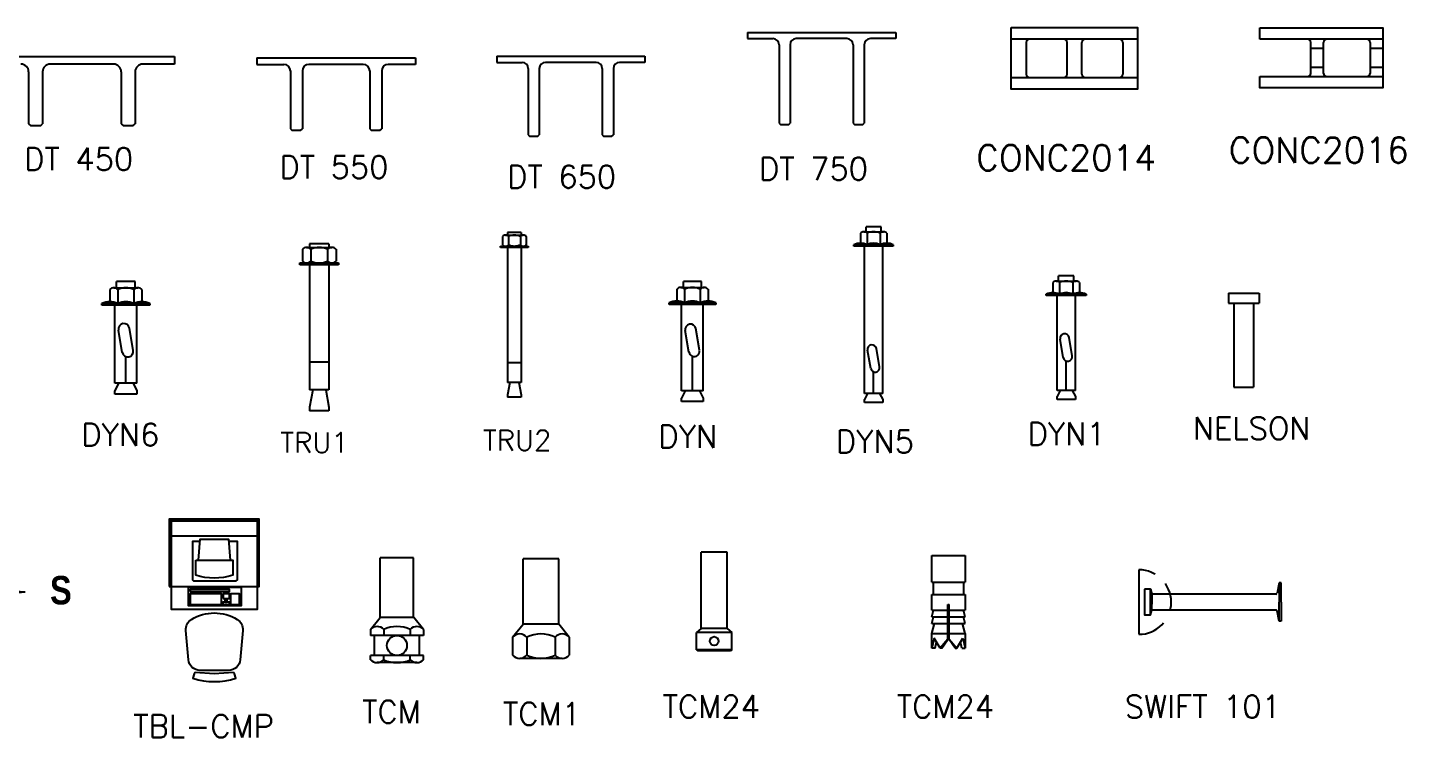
# Model space of a CAD drawing. Header units: inches. Extents: x -2548 to -2391, y 2200 to 2352.
# Drawn here: x -2452.93 to -2440.68, y 2339.19 to 2345.5 of the extents above; entities that cross this region are included whole.
import ezdxf

# ---------------------------------------------------------------- set-up
doc = ezdxf.new("R2010")
doc.units = ezdxf.units.IN
doc.header["$MEASUREMENT"] = 0
doc.linetypes.add('HIDDEN', pattern=[0.375, 0.25, -0.125])
for name, color, linetype in [('1', 7, 'Continuous'), ('19', 4, 'Continuous'), ('2', 2, 'Continuous'), ('FURNITURE', 15, 'Continuous'), ('TER', 7, 'Continuous')]:
    doc.layers.add(name, color=color, linetype=linetype)
doc.styles.add('ROMANS', font='romans', dxfattribs={"height": 0.1})
doc.styles.add('STYLE1', font='techb___.ttf')

# ---------------------------------------------------------------- blocks, each defined once
blk = doc.blocks.new('TRU1')
for p, q in [((-10.39, 9.71), (-10.39, 2.39)), ((-7.79, 10.85), (7.79, 10.85)), ((6, 13), (-6, 13)), ((-6, 13), (-6, 10.85)), ((-5.2, 9.71), (-5.2, 2.39)), ((5.2, 9.71), (5.2, 2.39)), ((6, 13), (6, 10.85)), ((10.39, 9.71), (10.39, 2.39)), ((-12, 0), (-12, 1.25)), ((-12, 1.25), (12, 1.25)), ((12, 0), (-12, 0)), ((-7.79, 1.25), (7.79, 1.25)), ((-6, 0), (-6, -77)), ((6, 0), (6, -77)), ((12, 1.25), (12, 0)), ((6, -60), (-6, -60)), ((6, -77), (-6, -77)), ((-6, -87.75), (-6, -90)), ((6, -90), (-6, -90)), ((6, -87.75), (6, -90))]:
    blk.add_line(p, q)
at = {"color": 7, "linetype": 'Continuous'}
for p, q in [((-4, -77), (-6, -87.75)), ((4, -77), (6, -87.75))]:
    blk.add_line(p, q, dxfattribs=at)
for centre, radius, start, end in [((-7.79, 7.32), 3.53, 42.66176, 137.33824), ((0, -1.58), 12.42, 65.27663, 114.72337), ((7.79, 7.32), 3.53, 42.66176, 137.33824), ((-7.79, 4.78), 3.53, 222.66176, 317.33824), ((0, 13.67), 12.42, 245.27663, 294.72337), ((7.79, 4.78), 3.53, 222.66176, 317.33824)]:
    blk.add_arc(centre, radius, start, end)
blk = doc.blocks.new('TRU2')
for p, q in [((6, 13), (-6, 13)), ((-6, 13), (-6, 10.8)), ((6, 13), (6, 10.8)), ((-12, 0), (-12, 1.2)), ((-12, 1.2), (12, 1.2)), ((12, 0), (-12, 0)), ((-10.4, 9.7), (-10.4, 2.4)), ((-7.8, 10.8), (7.8, 10.8)), ((-7.8, 1.2), (7.8, 1.2)), ((-6, 0), (-6, -117)), ((-5.2, 9.7), (-5.2, 2.4)), ((5.2, 9.7), (5.2, 2.4)), ((6, 0), (6, -117)), ((10.4, 9.7), (10.4, 2.4)), ((12, 1.2), (12, 0)), ((6, -100), (-6, -100)), ((6, -117), (-6, -117)), ((-6, -127.7), (-6, -130)), ((6, -130), (-6, -130)), ((6, -127.7), (6, -130))]:
    blk.add_line(p, q)
at = {"color": 7, "linetype": 'Continuous'}
for p, q in [((-4, -117), (-6, -127.7)), ((4, -117), (6, -127.7))]:
    blk.add_line(p, q, dxfattribs=at)
for centre, radius, start, end in [((-7.8, 7.3), 3.53, 42.6618, 137.3382), ((-7.8, 4.8), 3.53, 222.6618, 317.3382), ((0, -1.6), 12.4, 65.2766, 114.7234), ((0, 13.7), 12.4, 245.2766, 294.7234), ((7.8, 7.3), 3.53, 42.6618, 137.3382), ((7.8, 4.8), 3.53, 222.6618, 317.3382)]:
    blk.add_arc(centre, radius, start, end)
blk = doc.blocks.new('NORTH-4')
for points in [[(-56, 4683), (-243, 2890)], [(-56, 4683), (198, 2905)], [(-28, 2342), (-56, 4683)], [(-1229, 3514), (-567, 2577)], [(-28, 2342), (-1229, 3514)], [(-1229, 3514), (-244, 2884)], [(-28, 2342), (1145, 3542)], [(1145, 3542), (198, 2905)], [(1145, 3542), (506, 2590)], [(-567, 2577), (-28, 2342), (-33, 2750)], [(198, 2905), (-28, 2342), (-244, 2884)], [(-3687, 2298), (-567, 2577)], [(-3687, 2298), (-28, 2342)], [(-3687, 2298), (-562, 2093)], [(-28, 2342), (-1200, 1141)], [(-562, 2093), (-28, 2342)], [(-28, 2342), (-253, 1779)], [(506, 2590), (-28, 2342)], [(3632, 2385), (-28, 2342)], [(-28, 2342), (1173, 1169)], [(512, 2106), (-28, 2342)], [(-23, 1934), (-28, 2342)], [(188, 1799), (-28, 2342)], [(-28, 2342), (0, 0)], [(3632, 2385), (506, 2590)], [(3632, 2385), (512, 2106)], [(1173, 1169), (512, 2106)], [(-1200, 1141), (-562, 2093)], [(-1200, 1141), (-253, 1779)], [(0, 0), (-230, 1789)], [(0, 0), (211, 1784)], [(1173, 1169), (188, 1799)]]:
    blk.add_lwpolyline(points)
at = {"color": 1}
for radius, start, end in [(1090, 98.4081, 129.1795), (901, 101.5225, 125.1519), (1090, 52.1837, 81.9975), (901, 56.2113, 78.4767), (1090, 141.4474, 170.0808), (901, 144.9966, 169.6675), (901, 14.5528, 36.3666), (1090, 11.2824, 39.9158), (1090, 191.2824, 219.9158), (901, 191.6957, 216.3666), (901, 324.9966, 349.6675), (1090, 321.4474, 350.0808), (901, 236.2113, 259.8407), (901, 282.8865, 305.1519), (1090, 232.1837, 262.9551), (1090, 279.3657, 309.1795)]:
    blk.add_arc((-28, 2342), radius, start, end, dxfattribs=at)
at = {"color": 155}
for points in [[(-56, 4683), (-28, 2342), (198, 2905)], [(-1229, 3514), (-28, 2342), (-244, 2884)], [(1145, 3542), (-28, 2342), (506, 2590)], [(-28, 2342), (-567, 2577), (-3687, 2298)], [(-1200, 1141), (-28, 2342), (-562, 2093)], [(0, 0), (-28, 2342), (-230, 1789)], [(3632, 2385), (-28, 2342), (512, 2106)], [(1173, 1169), (-28, 2342), (211, 1784)]]:
    blk.add_solid(points, dxfattribs=at)
at = {"style": 'STYLE1'}
for s, p in [('E', (-431, 5501)), ('N', (-5395, 1722)), ('S', (4582, 1919)), ('W', (-538, -1718))]:
    blk.add_text(s, height=1080, rotation=0.6816, dxfattribs=at).set_placement(p)

msp = doc.modelspace()

# ---------------------------------------------------------------- linework, layer by layer
at = {"color": 2, "linetype": 'Continuous'}
for p, q in [((-2446.52581, 2345.45696), (-2446.52581, 2345.40208)), ((-2446.52581, 2345.45696), (-2445.20869, 2345.45696)), ((-2446.52581, 2345.40208), (-2446.3008, 2345.40208)), ((-2445.64224, 2345.40208), (-2446.09226, 2345.40208)), ((-2445.20869, 2345.40208), (-2445.4337, 2345.40208)), ((-2445.20869, 2345.45696), (-2445.20869, 2345.40208)), ((-2443.05707, 2345.39598), (-2444.18027, 2345.39598)), ((-2444.04779, 2345.36718), (-2444.04779, 2345.08494)), ((-2443.68491, 2345.08494), (-2443.68491, 2345.36718)), ((-2443.55243, 2345.08494), (-2443.55243, 2345.36718)), ((-2443.18955, 2345.36718), (-2443.18955, 2345.08494)), ((-2440.87782, 2345.39527), (-2441.96982, 2345.39527)), ((-2441.51622, 2345.09287), (-2441.51622, 2345.36727)), ((-2441.40422, 2345.09287), (-2441.40422, 2345.36727)), ((-2440.98982, 2345.36727), (-2440.98982, 2345.09287)), ((-2453.26929, 2345.24362), (-2451.62289, 2345.24362)), ((-2451.62289, 2345.24362), (-2451.62289, 2345.17502)), ((-2450.89075, 2345.23125), (-2449.47955, 2345.23125)), ((-2450.89075, 2345.23125), (-2450.89075, 2345.17245)), ((-2449.47955, 2345.23125), (-2449.47955, 2345.17245)), ((-2448.75671, 2345.24414), (-2448.75671, 2345.18926)), ((-2448.75671, 2345.24414), (-2447.43959, 2345.24414)), ((-2447.43959, 2345.24414), (-2447.43959, 2345.18926)), ((-2446.24592, 2345.3472), (-2446.24592, 2344.64913)), ((-2446.14714, 2345.3472), (-2446.14714, 2344.64913)), ((-2445.58736, 2345.3472), (-2445.58736, 2344.64913)), ((-2445.48858, 2345.3472), (-2445.48858, 2344.64913)), ((-2441.40422, 2345.31407), (-2441.51622, 2345.31407)), ((-2440.87782, 2345.31407), (-2440.98982, 2345.31407)), ((-2452.16483, 2345.17502), (-2452.72735, 2345.17502)), ((-2451.62289, 2345.17502), (-2451.90415, 2345.17502)), ((-2450.89075, 2345.17245), (-2450.64967, 2345.17245)), ((-2450.59087, 2345.11365), (-2450.59087, 2344.60091)), ((-2450.48503, 2345.11365), (-2450.48503, 2344.60091)), ((-2449.94407, 2345.17245), (-2450.42623, 2345.17245)), ((-2449.88527, 2345.11365), (-2449.88527, 2344.60091)), ((-2449.77943, 2345.11365), (-2449.77943, 2344.60091)), ((-2449.47955, 2345.17245), (-2449.72063, 2345.17245)), ((-2448.75671, 2345.18926), (-2448.5317, 2345.18926)), ((-2448.47682, 2345.13438), (-2448.47682, 2344.54606)), ((-2448.37804, 2345.13438), (-2448.37804, 2344.54606)), ((-2447.87314, 2345.18926), (-2448.32316, 2345.18926)), ((-2447.81826, 2345.13438), (-2447.81826, 2344.54606)), ((-2447.71948, 2345.13438), (-2447.71948, 2344.54606)), ((-2447.43959, 2345.18926), (-2447.6646, 2345.18926)), ((-2441.40422, 2345.14607), (-2441.51622, 2345.14607)), ((-2440.87782, 2345.14607), (-2440.98982, 2345.14607)), ((-2452.91943, 2345.10642), (-2452.91943, 2344.64543)), ((-2452.79595, 2345.10642), (-2452.79595, 2344.64543)), ((-2452.09623, 2345.10642), (-2452.09623, 2344.64543)), ((-2451.97275, 2345.10642), (-2451.97275, 2344.64543)), ((-2444.18027, 2345.05614), (-2443.05707, 2345.05614)), ((-2441.96982, 2345.06487), (-2440.87782, 2345.06487)), ((-2452.91943, 2344.64543), (-2452.90022, 2344.62622)), ((-2452.81516, 2344.62622), (-2452.90022, 2344.62622)), ((-2452.81516, 2344.62622), (-2452.79595, 2344.64543)), ((-2452.09623, 2344.64543), (-2452.07702, 2344.62622)), ((-2451.99196, 2344.62622), (-2452.07702, 2344.62622)), ((-2451.99196, 2344.62622), (-2451.97275, 2344.64543)), ((-2446.24592, 2344.64913), (-2446.23055, 2344.63376)), ((-2446.1625, 2344.63376), (-2446.23055, 2344.63376)), ((-2446.1625, 2344.63376), (-2446.14714, 2344.64913)), ((-2445.58736, 2344.64913), (-2445.57199, 2344.63376)), ((-2445.50394, 2344.63376), (-2445.57199, 2344.63376)), ((-2445.50394, 2344.63376), (-2445.48858, 2344.64913)), ((-2450.59087, 2344.60091), (-2450.5744, 2344.58445)), ((-2450.50149, 2344.58445), (-2450.5744, 2344.58445)), ((-2450.50149, 2344.58445), (-2450.48503, 2344.60091)), ((-2449.88527, 2344.60091), (-2449.8688, 2344.58445)), ((-2449.79589, 2344.58445), (-2449.8688, 2344.58445)), ((-2449.79589, 2344.58445), (-2449.77943, 2344.60091)), ((-2448.47682, 2344.54606), (-2448.46145, 2344.5307)), ((-2448.3934, 2344.5307), (-2448.46145, 2344.5307)), ((-2448.3934, 2344.5307), (-2448.37804, 2344.54606)), ((-2447.81826, 2344.54606), (-2447.80289, 2344.5307)), ((-2447.73484, 2344.5307), (-2447.80289, 2344.5307)), ((-2447.73484, 2344.5307), (-2447.71948, 2344.54606)), ((-2445.47212, 2343.68448), (-2445.47212, 2343.72932)), ((-2445.33772, 2343.68448), (-2445.33772, 2343.72932)), ((-2445.48556, 2342.24735), (-2445.48556, 2343.55775)), ((-2445.32428, 2342.24735), (-2445.32428, 2343.55775)), ((-2443.76038, 2343.24669), (-2443.76038, 2343.29207)), ((-2443.62435, 2343.24669), (-2443.62435, 2343.29207)), ((-2452.1372, 2343.18645), (-2452.1372, 2343.24137)), ((-2451.97256, 2343.18645), (-2451.97256, 2343.24137)), ((-2447.09619, 2343.18973), (-2447.09619, 2343.24311)), ((-2446.93619, 2343.18973), (-2446.93619, 2343.24311)), ((-2452.15366, 2342.33972), (-2452.15366, 2343.0312)), ((-2451.95609, 2342.33972), (-2451.95609, 2343.0312)), ((-2447.11219, 2342.27087), (-2447.11219, 2343.03887)), ((-2446.92019, 2342.27087), (-2446.92019, 2343.03887)), ((-2443.77399, 2342.27505), (-2443.77399, 2343.11843)), ((-2443.61075, 2342.27505), (-2443.61075, 2343.11843)), ((-2442.24905, 2343.13751), (-2442.24905, 2343.0497)), ((-2442.24905, 2343.13751), (-2441.97685, 2343.13751)), ((-2442.24905, 2343.0497), (-2441.97685, 2343.0497)), ((-2442.20076, 2343.0497), (-2442.20076, 2342.30333)), ((-2442.02514, 2343.0497), (-2442.02514, 2342.30333)), ((-2441.97685, 2343.13751), (-2441.97685, 2343.0497)), ((-2452.08635, 2342.61267), (-2452.12073, 2342.81068)), ((-2451.98902, 2342.62957), (-2452.02341, 2342.82758)), ((-2447.04677, 2342.61444), (-2447.08019, 2342.80687)), ((-2446.95219, 2342.63087), (-2446.9856, 2342.82329)), ((-2443.71837, 2342.56715), (-2443.74678, 2342.73075)), ((-2443.63796, 2342.58112), (-2443.66637, 2342.74471)), ((-2452.05488, 2342.33972), (-2452.05488, 2342.57482)), ((-2447.01619, 2342.27087), (-2447.01619, 2342.57765)), ((-2445.43061, 2342.47017), (-2445.45868, 2342.63181)), ((-2445.35116, 2342.48397), (-2445.37923, 2342.64561)), ((-2443.69237, 2342.27505), (-2443.69237, 2342.53588)), ((-2445.40492, 2342.24735), (-2445.40492, 2342.43927)), ((-2452.12073, 2342.33972), (-2452.15366, 2342.27218)), ((-2451.98902, 2342.33972), (-2451.95609, 2342.27218)), ((-2442.20076, 2342.30333), (-2442.02514, 2342.30333)), ((-2452.15366, 2342.24093), (-2452.15366, 2342.27218)), ((-2451.95609, 2342.27218), (-2451.95609, 2342.24093)), ((-2447.08019, 2342.27087), (-2447.11219, 2342.20524)), ((-2447.11219, 2342.17487), (-2447.11219, 2342.20524)), ((-2446.95219, 2342.27087), (-2446.92019, 2342.20524)), ((-2446.92019, 2342.20524), (-2446.92019, 2342.17487)), ((-2445.45868, 2342.24735), (-2445.48556, 2342.19222)), ((-2445.48556, 2342.16671), (-2445.48556, 2342.19222)), ((-2445.35116, 2342.24735), (-2445.32428, 2342.19222)), ((-2445.32428, 2342.19222), (-2445.32428, 2342.16671)), ((-2443.74678, 2342.27505), (-2443.77399, 2342.21926)), ((-2443.77399, 2342.19344), (-2443.77399, 2342.21926)), ((-2443.63796, 2342.27505), (-2443.61075, 2342.21926)), ((-2443.61075, 2342.21926), (-2443.61075, 2342.19344)), ((-2446.93986, 2340.15861), (-2446.93986, 2340.83644)), ((-2446.70595, 2340.15861), (-2446.70595, 2340.83644)), ((-2449.79175, 2340.25689), (-2449.79175, 2340.78609)), ((-2449.4954, 2340.25689), (-2449.4954, 2340.78609)), ((-2448.52151, 2340.19607), (-2448.52151, 2340.77861)), ((-2448.2047, 2340.19607), (-2448.2047, 2340.77861)), ((-2443.04526, 2340.67977), (-2443.04526, 2340.10629)), ((-2442.94322, 2340.50722), (-2442.93126, 2340.4635)), ((-2442.93126, 2340.4635), (-2442.93126, 2340.37359)), ((-2441.8285, 2340.4635), (-2442.93126, 2340.4635)), ((-2441.79704, 2340.56314), (-2441.81527, 2340.47114)), ((-2441.78167, 2340.56314), (-2441.79704, 2340.56314)), ((-2441.79704, 2340.56314), (-2441.79704, 2340.39303)), ((-2441.78167, 2340.39303), (-2441.78167, 2340.56314)), ((-2442.93126, 2340.32255), (-2442.93126, 2340.37359)), ((-2441.79704, 2340.22291), (-2441.79704, 2340.39303)), ((-2441.78167, 2340.39303), (-2441.78167, 2340.22291)), ((-2449.87927, 2340.15004), (-2449.79285, 2340.25689)), ((-2449.40788, 2340.15004), (-2449.4943, 2340.25689)), ((-2442.94322, 2340.27883), (-2442.93126, 2340.32255)), ((-2441.8285, 2340.32255), (-2442.93126, 2340.32255)), ((-2441.79704, 2340.22291), (-2441.81527, 2340.31491)), ((-2441.78167, 2340.22291), (-2441.79704, 2340.22291)), ((-2449.84467, 2339.9182), (-2449.84467, 2340.09601)), ((-2449.44248, 2339.9182), (-2449.44248, 2340.09601)), ((-2448.61508, 2340.08185), (-2448.52269, 2340.19607)), ((-2448.11114, 2340.08185), (-2448.20353, 2340.19607)), ((-2446.93986, 2340.15861), (-2446.97919, 2340.12349)), ((-2446.97919, 2339.96895), (-2446.97919, 2340.12349)), ((-2446.70595, 2340.15861), (-2446.66662, 2340.12349)), ((-2446.66662, 2339.96895), (-2446.66662, 2340.12349)), ((-2446.97919, 2339.96895), (-2446.96866, 2339.95842)), ((-2446.66662, 2339.96895), (-2446.67715, 2339.95842))]:
    msp.add_line(p, q, dxfattribs=at)
at = {"color": 2}
for p, q in [((-2445.52131, 2343.67172), (-2445.52131, 2343.58247)), ((-2445.49221, 2343.68448), (-2445.31762, 2343.68448)), ((-2445.33772, 2343.72932), (-2445.47212, 2343.72932)), ((-2445.46312, 2343.67172), (-2445.46312, 2343.56971)), ((-2445.34672, 2343.67172), (-2445.34672, 2343.56971)), ((-2445.28853, 2343.67172), (-2445.28853, 2343.58247)), ((-2445.57951, 2343.55775), (-2445.57951, 2343.56971)), ((-2445.57951, 2343.56971), (-2445.23033, 2343.56971)), ((-2445.23033, 2343.55775), (-2445.57951, 2343.55775)), ((-2445.52131, 2343.56971), (-2445.24835, 2343.56971)), ((-2445.23033, 2343.56971), (-2445.23033, 2343.55775)), ((-2443.62435, 2343.29207), (-2443.76038, 2343.29207)), ((-2452.19746, 2343.17082), (-2452.19746, 2343.06148)), ((-2452.16181, 2343.18645), (-2451.94794, 2343.18645)), ((-2451.97256, 2343.24137), (-2452.1372, 2343.24137)), ((-2452.12617, 2343.17082), (-2452.12617, 2343.04585)), ((-2451.98359, 2343.17082), (-2451.98359, 2343.04585)), ((-2451.91229, 2343.17082), (-2451.91229, 2343.06148)), ((-2447.15475, 2343.17455), (-2447.15475, 2343.06829)), ((-2447.12011, 2343.18973), (-2446.91226, 2343.18973)), ((-2446.93619, 2343.24311), (-2447.09619, 2343.24311)), ((-2447.08547, 2343.17455), (-2447.08547, 2343.0531)), ((-2446.9469, 2343.17455), (-2446.9469, 2343.0531)), ((-2446.87762, 2343.17455), (-2446.87762, 2343.06829)), ((-2443.81017, 2343.23378), (-2443.81017, 2343.14345)), ((-2443.78072, 2343.24669), (-2443.60402, 2343.24669)), ((-2443.75127, 2343.23378), (-2443.75127, 2343.13053)), ((-2443.63347, 2343.23378), (-2443.63347, 2343.13053)), ((-2443.57456, 2343.23378), (-2443.57456, 2343.14344)), ((-2452.26875, 2343.04585), (-2451.841, 2343.04585)), ((-2452.26875, 2343.0312), (-2452.26875, 2343.04585)), ((-2451.841, 2343.0312), (-2452.26875, 2343.0312)), ((-2452.19746, 2343.04585), (-2451.86308, 2343.04585)), ((-2451.841, 2343.04585), (-2451.841, 2343.0312)), ((-2447.22403, 2343.03887), (-2447.22403, 2343.0531)), ((-2447.22403, 2343.0531), (-2446.80834, 2343.0531)), ((-2446.80834, 2343.03887), (-2447.22403, 2343.03887)), ((-2447.15475, 2343.0531), (-2446.8298, 2343.0531)), ((-2446.80834, 2343.0531), (-2446.80834, 2343.03887)), ((-2443.86907, 2343.11843), (-2443.86907, 2343.13053)), ((-2443.86907, 2343.13053), (-2443.51566, 2343.13053)), ((-2443.51566, 2343.11843), (-2443.86907, 2343.11843)), ((-2443.81017, 2343.13053), (-2443.5339, 2343.13053)), ((-2443.51566, 2343.13053), (-2443.51566, 2343.11843)), ((-2451.95609, 2342.33972), (-2452.15366, 2342.33972)), ((-2451.95609, 2342.24093), (-2452.15366, 2342.24093)), ((-2446.92019, 2342.27087), (-2447.11219, 2342.27087)), ((-2446.92019, 2342.17487), (-2447.11219, 2342.17487)), ((-2445.32428, 2342.24735), (-2445.48556, 2342.24735)), ((-2443.61075, 2342.27505), (-2443.77399, 2342.27505)), ((-2443.61075, 2342.19344), (-2443.77399, 2342.19344)), ((-2445.32428, 2342.16671), (-2445.48556, 2342.16671)), ((-2446.70595, 2340.83644), (-2446.93986, 2340.83644)), ((-2449.4954, 2340.78609), (-2449.79175, 2340.78609)), ((-2448.2047, 2340.77861), (-2448.52151, 2340.77861)), ((-2449.4943, 2340.25689), (-2449.79285, 2340.25689)), ((-2449.87927, 2340.15004), (-2449.87927, 2340.09601)), ((-2449.40788, 2340.09601), (-2449.87927, 2340.09601)), ((-2449.76143, 2340.15004), (-2449.76143, 2340.09601)), ((-2449.52573, 2340.15004), (-2449.52573, 2340.09601)), ((-2449.40788, 2340.15004), (-2449.40788, 2340.09601)), ((-2448.20353, 2340.19607), (-2448.52269, 2340.19607)), ((-2446.66662, 2340.12349), (-2446.97919, 2340.12349)), ((-2446.70595, 2340.15861), (-2446.93986, 2340.15861)), ((-2448.61508, 2340.08185), (-2448.61508, 2339.92029)), ((-2448.48909, 2340.08185), (-2448.48909, 2339.92029)), ((-2448.23712, 2340.08185), (-2448.23712, 2339.92029)), ((-2448.11114, 2340.08185), (-2448.11114, 2339.92029)), ((-2446.66662, 2339.96895), (-2446.97919, 2339.96895)), ((-2449.40788, 2339.9182), (-2449.87927, 2339.9182)), ((-2449.87927, 2339.88053), (-2449.87927, 2339.9182)), ((-2449.4668, 2339.8547), (-2449.82035, 2339.8547)), ((-2449.76143, 2339.88053), (-2449.76143, 2339.9182)), ((-2449.52573, 2339.88053), (-2449.52573, 2339.9182)), ((-2449.40788, 2339.88053), (-2449.40788, 2339.9182)), ((-2448.17413, 2339.89267), (-2448.55209, 2339.89267)), ((-2446.67715, 2339.95842), (-2446.96866, 2339.95842))]:
    msp.add_line(p, q, dxfattribs=at)
at = {"color": 2, "linetype": 'Continuous'}
for points in [[(-2444.18027, 2345.49966), (-2443.05707, 2345.49966), (-2443.05707, 2344.95246), (-2444.18027, 2344.95246)], [(-2442.99666, 2340.50722), (-2442.99666, 2340.27883), (-2442.94322, 2340.27883), (-2442.94322, 2340.50722)]]:
    msp.add_lwpolyline(points, close=True, dxfattribs=at)
for points in [[(-2441.96982, 2345.49607), (-2440.87782, 2345.49607), (-2440.87782, 2344.96407), (-2441.96982, 2344.96407), (-2441.96982, 2345.06487)], [(-2441.96982, 2345.39527), (-2441.96982, 2345.49607)]]:
    msp.add_lwpolyline(points, dxfattribs=at)
for centre, radius in [((-2449.64358, 2340.00711), 0.08891), ((-2446.82291, 2340.04622), 0.03934)]:
    msp.add_circle(centre, radius, dxfattribs=at)
for centre, radius, start, end in [((-2446.3008, 2345.3472), 0.05488, 360, 90), ((-2446.09226, 2345.3472), 0.05488, 90, 180), ((-2445.64224, 2345.3472), 0.05488, 0, 90), ((-2445.4337, 2345.3472), 0.05488, 90, 180), ((-2444.01899, 2345.36718), 0.0288, 90, 180), ((-2443.71371, 2345.36718), 0.0288, 0, 90), ((-2443.52363, 2345.36718), 0.0288, 90, 180), ((-2443.21835, 2345.36718), 0.0288, 0, 90), ((-2441.54422, 2345.36727), 0.028, 0, 90), ((-2441.37622, 2345.36727), 0.028, 90, 180), ((-2441.01782, 2345.36727), 0.028, 0, 90), ((-2452.98803, 2345.10642), 0.0686, 360, 90), ((-2452.72735, 2345.10642), 0.0686, 90, 180), ((-2452.16483, 2345.10642), 0.0686, 0, 90), ((-2451.90415, 2345.10642), 0.0686, 90, 180), ((-2450.64967, 2345.11365), 0.0588, 360, 90), ((-2450.42623, 2345.11365), 0.0588, 90, 180), ((-2449.94407, 2345.11365), 0.0588, 0, 90), ((-2449.72063, 2345.11365), 0.0588, 90, 180), ((-2448.5317, 2345.13438), 0.05488, 360, 90), ((-2448.32316, 2345.13438), 0.05488, 90, 180), ((-2447.87314, 2345.13438), 0.05488, 0, 90), ((-2447.6646, 2345.13438), 0.05488, 90, 180), ((-2444.01899, 2345.08494), 0.0288, 180, 270), ((-2443.71371, 2345.08494), 0.0288, 270, 0), ((-2443.52363, 2345.08494), 0.0288, 180, 270), ((-2443.21835, 2345.08494), 0.0288, 270, 0), ((-2441.54422, 2345.09287), 0.028, 270, 0), ((-2441.37622, 2345.09287), 0.028, 180, 270), ((-2441.01782, 2345.09287), 0.028, 270, 0), ((-2452.07207, 2342.81913), 0.04939, 9.85145, 189.85145), ((-2447.03289, 2342.81508), 0.048, 9.85145, 189.85145), ((-2445.41895, 2342.63871), 0.04032, 9.85145, 189.85145), ((-2443.70657, 2342.73773), 0.04081, 9.85145, 189.85145), ((-2452.03768, 2342.62112), 0.04939, 189.361434, 9.361434), ((-2446.99948, 2342.62265), 0.048, 187.879673, 7.879673), ((-2443.67816, 2342.57414), 0.04081, 190.20007, 10.20007), ((-2445.39088, 2342.47707), 0.04032, 189.361434, 9.361434), ((-2441.8285, 2340.47878), 0.01527, 270, 330), ((-2441.8285, 2340.30728), 0.01527, 30, 90)]:
    msp.add_arc(centre, radius, start, end, dxfattribs=at)
at = {"color": 2}
for centre, radius, start, end in [((-2445.49221, 2343.64491), 0.03957, 42.661756, 137.338244), ((-2445.40492, 2343.54533), 0.13915, 65.276626, 114.723374), ((-2445.31762, 2343.64491), 0.03957, 42.661756, 137.338244), ((-2445.52131, 2343.44332), 0.13915, 65.276626, 114.723374), ((-2445.40492, 2343.44332), 0.13915, 65.276626, 114.723374), ((-2445.28853, 2343.44332), 0.13915, 65.276626, 114.723374), ((-2452.16181, 2343.13797), 0.04847, 42.661756, 137.338244), ((-2452.05488, 2343.01599), 0.17046, 65.276626, 114.723374), ((-2451.94794, 2343.13797), 0.04847, 42.661756, 137.338244), ((-2447.12011, 2343.14263), 0.04711, 42.661756, 137.338244), ((-2447.01619, 2343.02408), 0.16565, 65.276626, 114.723374), ((-2446.91226, 2343.14263), 0.04711, 42.661756, 137.338244), ((-2443.78072, 2343.20664), 0.04005, 42.661756, 137.338244), ((-2443.69237, 2343.10586), 0.14083, 65.276626, 114.723374), ((-2443.60402, 2343.20664), 0.04005, 42.661756, 137.338244), ((-2452.19746, 2342.89102), 0.17046, 65.276626, 114.723374), ((-2452.05488, 2342.89102), 0.17046, 65.276626, 114.723374), ((-2451.91229, 2342.89102), 0.17046, 65.276626, 114.723374), ((-2447.15475, 2342.90264), 0.16565, 65.276626, 114.723374), ((-2447.01619, 2342.90264), 0.16565, 65.276626, 114.723374), ((-2446.87762, 2342.90264), 0.16565, 65.276626, 114.723374), ((-2443.81017, 2343.00261), 0.14083, 65.276626, 114.723374), ((-2443.69237, 2343.00261), 0.14083, 65.276626, 114.723374), ((-2443.57456, 2343.00261), 0.14083, 65.276626, 114.723374), ((-2449.82035, 2340.09574), 0.08013, 42.661756, 137.338244), ((-2449.64358, 2339.8941), 0.28177, 65.276626, 114.723374), ((-2449.4668, 2340.09574), 0.08013, 42.661756, 137.338244), ((-2448.55209, 2340.0238), 0.08566, 42.661756, 137.338244), ((-2448.36311, 2339.80823), 0.30123, 65.276626, 114.723374), ((-2448.17413, 2340.0238), 0.08566, 42.661756, 137.338244), ((-2449.82035, 2339.93483), 0.08013, 222.661756, 317.338244), ((-2449.64358, 2340.13647), 0.28177, 245.276626, 294.723374), ((-2449.4668, 2339.93483), 0.08013, 222.661756, 317.338244), ((-2448.55209, 2339.97834), 0.08566, 222.661756, 317.338244), ((-2448.36311, 2340.1939), 0.30123, 245.276626, 294.723374), ((-2448.17413, 2339.97834), 0.08566, 222.661756, 317.338244)]:
    msp.add_arc(centre, radius, start, end, dxfattribs=at)
at = {"color": 2, "linetype": 'HIDDEN'}
msp.add_arc((-2443.04526, 2340.39303), 0.28674, 270, 90, dxfattribs=at)
at = {"layer": 'FURNITURE', "color": 2}
for points in [[(-2451.66817, 2340.53101), (-2450.86817, 2340.53101), (-2450.86817, 2341.13101), (-2451.66817, 2341.13101)], [(-2451.49817, 2340.52601), (-2451.02817, 2340.52601), (-2451.02817, 2340.36101), (-2451.49817, 2340.36101)], [(-2451.48317, 2340.48601), (-2451.13317, 2340.48601), (-2451.13317, 2340.50601), (-2451.48317, 2340.50601)], [(-2451.48317, 2340.37101), (-2451.20317, 2340.37101), (-2451.20317, 2340.46601), (-2451.48317, 2340.46601)], [(-2451.18817, 2340.42601), (-2451.13317, 2340.42601), (-2451.13317, 2340.46601), (-2451.18817, 2340.46601)], [(-2451.12317, 2340.37101), (-2451.04317, 2340.37101), (-2451.04317, 2340.46601), (-2451.12317, 2340.46601)], [(-2451.19317, 2340.37101), (-2451.13317, 2340.37101), (-2451.13317, 2340.39101), (-2451.19317, 2340.39101)], [(-2451.17317, 2340.39101), (-2451.15317, 2340.39101), (-2451.15317, 2340.41101), (-2451.17317, 2340.41101)]]:
    msp.add_lwpolyline(points, close=True, dxfattribs=at)
for points in [[(-2451.65317, 2341.13101), (-2451.65317, 2340.33101), (-2450.88317, 2340.33101), (-2450.88317, 2341.13101)], [(-2451.65317, 2341.11601), (-2450.88317, 2341.11601)], [(-2451.65317, 2340.98101), (-2450.88317, 2340.98101)], [(-2451.40817, 2340.76601), (-2451.39317, 2340.95101), (-2451.14317, 2340.95101), (-2451.12817, 2340.76601)], [(-2451.39479, 2340.93101), (-2451.46317, 2340.93101), (-2451.46317, 2340.59101), (-2451.45317, 2340.58101)], [(-2451.45317, 2340.58101), (-2451.07317, 2340.58101), (-2451.06317, 2340.59101), (-2451.06317, 2340.93101), (-2451.14155, 2340.93101)]]:
    msp.add_lwpolyline(points, dxfattribs=at)
msp.add_lwpolyline([(-2451.43317, 2340.76601), (-2451.10317, 2340.76601), (-2451.10317, 2340.63101, -0.15151515), (-2451.43317, 2340.63101)], format="xyb", close=True, dxfattribs=at)
at = {"layer": 'FURNITURE', "color": 3}
for points in [[(-2451.0639, 2340.23823, -0.28380444), (-2451.01516, 2340.14139), (-2451.03789, 2339.87997, -0.38903074), (-2451.14069, 2339.78572), (-2451.39564, 2339.78572, -0.38903074), (-2451.49844, 2339.87997), (-2451.52117, 2340.14139, -0.28380444), (-2451.47243, 2340.23823, -0.2829058)], [(-2451.09817, 2339.76601), (-2451.26817, 2339.75601), (-2451.43817, 2339.76601), (-2451.44817, 2339.75601), (-2451.45817, 2339.71601, 0.15789474), (-2451.07817, 2339.71601), (-2451.08817, 2339.75601)]]:
    msp.add_lwpolyline(points, format="xyb", close=True, dxfattribs=at)
at = {"layer": 'TER', "color": 2, "linetype": 'Continuous'}
for p, q in [((-2444.88598, 2340.57101), (-2444.88598, 2340.80632)), ((-2444.88598, 2340.80632), (-2444.59185, 2340.80632)), ((-2444.59185, 2340.80632), (-2444.59185, 2340.57101)), ((-2444.88598, 2340.57101), (-2444.59185, 2340.57101)), ((-2444.88598, 2340.32063), (-2444.88598, 2340.4614)), ((-2444.88598, 2340.4614), (-2444.59185, 2340.4614)), ((-2444.87127, 2340.4614), (-2444.87127, 2340.57101)), ((-2444.60655, 2340.57101), (-2444.60655, 2340.4614)), ((-2444.59185, 2340.4614), (-2444.59185, 2340.32063)), ((-2444.74626, 2340.05996), (-2444.74626, 2340.37105)), ((-2444.74626, 2340.37105), (-2444.73156, 2340.37105)), ((-2444.73156, 2340.05996), (-2444.73156, 2340.37105)), ((-2444.88598, 2340.32063), (-2444.74626, 2340.32063)), ((-2444.88598, 2340.2618), (-2444.87127, 2340.32063)), ((-2444.88598, 2340.2618), (-2444.74626, 2340.2618)), ((-2444.88598, 2340.20298), (-2444.87127, 2340.2618)), ((-2444.73156, 2340.32063), (-2444.59185, 2340.32063)), ((-2444.73156, 2340.2618), (-2444.59185, 2340.2618)), ((-2444.59185, 2340.2618), (-2444.60655, 2340.32063)), ((-2444.59185, 2340.20298), (-2444.60655, 2340.2618)), ((-2444.88598, 2340.20298), (-2444.74626, 2340.20298)), ((-2444.88598, 2340.11474), (-2444.86392, 2340.20298)), ((-2444.88598, 2339.98275), (-2444.88598, 2340.11474)), ((-2444.88598, 2340.11474), (-2444.74626, 2340.11474)), ((-2444.73156, 2340.20298), (-2444.59185, 2340.20298)), ((-2444.73156, 2340.11474), (-2444.59185, 2340.11474)), ((-2444.59185, 2340.11474), (-2444.61391, 2340.20298)), ((-2444.59185, 2340.11474), (-2444.59185, 2339.98275)), ((-2444.86626, 2340.07099), (-2444.88598, 2339.98275)), ((-2444.85656, 2339.98275), (-2444.88598, 2339.98275)), ((-2444.81243, 2339.98275), (-2444.86626, 2340.07099)), ((-2444.85656, 2339.98275), (-2444.84656, 2340.03869)), ((-2444.74626, 2340.06216), (-2444.81243, 2339.98275)), ((-2444.79772, 2339.98275), (-2444.81243, 2339.98275)), ((-2444.79772, 2339.98275), (-2444.74626, 2340.05996)), ((-2444.73156, 2340.06216), (-2444.66539, 2339.98275)), ((-2444.6801, 2339.98275), (-2444.73156, 2340.05996)), ((-2444.6801, 2339.98275), (-2444.66539, 2339.98275)), ((-2444.66539, 2339.98275), (-2444.61156, 2340.07099)), ((-2444.62126, 2339.98275), (-2444.63126, 2340.03869)), ((-2444.62126, 2339.98275), (-2444.59185, 2339.98275)), ((-2444.61156, 2340.07099), (-2444.59185, 2339.98275))]:
    msp.add_line(p, q, dxfattribs=at)

# ---------------------------------------------------------------- block references
at = {"layer": '1', "xscale": 0.0002340000000913278, "yscale": 0.0002340000000913278, "zscale": 0.0002340000000913278}
msp.add_blockref('NORTH-4', (-2453.80004, 2339.92209), dxfattribs=at)
at = {"layer": '2'}
for name, p, xscale, yscale, zscale in [('TRU2', (-2448.59984, 2343.54427), 0.01024000000006708, 0.01024000000006708, 0.01024000000006708), ('TRU1', (-2450.33508, 2343.38967), 0.01440000000002328, 0.01440000000002328, 0.01440000000002328)]:
    msp.add_blockref(name, p, dxfattribs=dict(at, xscale=xscale, yscale=yscale, zscale=zscale))

# ---------------------------------------------------------------- texts
at = {"layer": '19', "style": 'ROMANS'}
for s, height, p in [('CONC2016', 0.225, (-2442.24707, 2344.29842)), ('DT 450', 0.2, (-2452.95809, 2344.23073)), ('CONC2014', 0.225, (-2444.49348, 2344.2302)), ('DT 550', 0.2, (-2450.68826, 2344.15913)), ('DT 650', 0.2, (-2448.66306, 2344.07337)), ('DT 750', 0.2, (-2446.42309, 2344.14434)), ('DYN6', 0.2, (-2452.45034, 2341.78092)), ('DYN', 0.2, (-2447.31812, 2341.76456)), ('DYN1', 0.2, (-2444.03483, 2341.78811)), ('NELSON', 0.2, (-2442.56573, 2341.83777)), ('TRU1', 0.18, (-2450.68238, 2341.72108)), ('TRU2', 0.18, (-2448.88002, 2341.74103)), ('DYN5', 0.2, (-2445.74006, 2341.72035)), ('TCM', 0.2, (-2449.95374, 2339.31775)), ('TCM1', 0.2, (-2448.70147, 2339.29958)), ('TCM24', 0.2, (-2447.28105, 2339.36409)), ('TCM24', 0.2, (-2445.19915, 2339.36409)), ('SWIFT 101', 0.2, (-2443.17083, 2339.36409)), ('TBL-CMP', 0.2, (-2451.9892, 2339.18989))]:
    msp.add_text(s, height=height, dxfattribs=at).set_placement(p)

doc.saveas('drawing.dxf')
